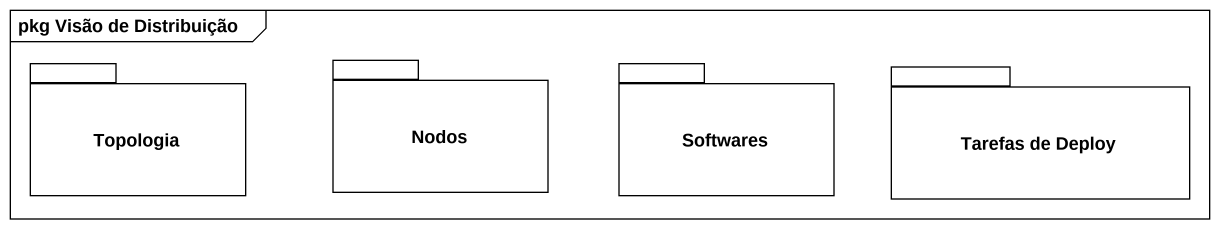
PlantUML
@startuml
mainframe pkg Visão de Distribuição
package Topologia {
}
package Nodos {
}
package Softwares {
}
package "Tarefas de Deploy" as Tarefas_de_Deploy {
}
@enduml
